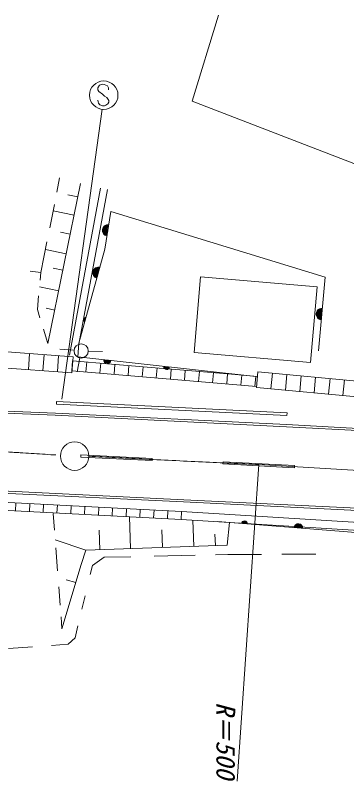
# Model space of a CAD drawing. Units: millimetres, scale not verified. Extents: x 40000 to 680000, y 20000 to 380000.
# Drawn here: x 264034 to 287307, y 279552 to 333385 of the extents above; entities that cross this region are included whole.
import ezdxf
from ezdxf.enums import TextEntityAlignment as Align

# ---------------------------------------------------------------- set-up
doc = ezdxf.new("R2010")
doc.units = ezdxf.units.MM
doc.header["$LTSCALE"] = 1000
doc.linetypes.add('CHAIN', pattern=[18.5, 12, -1.5, 3.5, -1.5])
for name, color, linetype, lineweight in [('M-BGD', 7, 'Continuous', 13), ('M-BMK', 2, 'CHAIN', 13), ('M-BMK-HTXT', 7, 'Continuous', 13), ('M-BMK-SRVR', 3, 'Continuous', 13), ('M-STR-STRC', 7, 'Continuous', 13)]:
    doc.layers.add(name, color=color, linetype=linetype, lineweight=lineweight)
doc.styles.add('ＭＳ ゴシック', font='')
doc.styles.get('ＭＳ ゴシック').set_extended_font_data('MS Gothic')

msp = doc.modelspace()

# ---------------------------------------------------------------- linework, layer by layer
at = {"layer": 'M-BGD'}
for p, q in [((278316, 333385), (276461, 327349)), ((289744, 322225), (276461, 327349)), ((267144, 321958), (266945, 320954)), ((268622, 321564), (266328, 310332)), ((267837, 309524), (270027, 321250)), ((268746, 311672), (270519, 321158)), ((267711, 320785), (268433, 320637)), ((266775, 320096), (266453, 318467)), ((266688, 319656), (268170, 319353)), ((270753, 319593), (270330, 316959)), ((285805, 314981), (270753, 319593)), ((267205, 318148), (267895, 318007)), ((266256, 317473), (265831, 315327)), ((266148, 316929), (267614, 316630)), ((270330, 316959), (268506, 310359)), ((266699, 315621), (267380, 315482)), ((265831, 315327), (265067, 315402)), ((265831, 315327), (265778, 314771)), ((276584, 309694), (277040, 315012)), ((277040, 315012), (285227, 314310)), ((285805, 314981), (285330, 309823)), ((265735, 314315), (267085, 314039)), ((285227, 314310), (284770, 308992)), ((265673, 313671), (265583, 312723)), ((266194, 312809), (266808, 312683)), ((265764, 312144), (265583, 312723)), ((266328, 310332), (266016, 311334)), ((268487, 310281), (268746, 311672)), ((268506, 310359), (268414, 309390)), ((268091, 309407), (261984, 309853)), ((264953, 308483), (265037, 309630)), ((265971, 308408), (266055, 309555)), ((268161, 309852), (267164, 309934)), ((269159, 309799), (270159, 309774)), ((284770, 308992), (276584, 309694)), ((266989, 308334), (267073, 309481)), ((267997, 308423), (268056, 309121)), ((268007, 308260), (268091, 309407)), ((270789, 308888), (268056, 309121)), ((268569, 309320), (268388, 308336)), ((268414, 309390), (280921, 308023)), ((268986, 308339), (269046, 309036)), ((268007, 308260), (261900, 308706)), ((269976, 308255), (270036, 308952)), ((274984, 308530), (270789, 308888)), ((270966, 308170), (271025, 308868)), ((271955, 308086), (272015, 308783)), ((272945, 308001), (273004, 308699)), ((273935, 307917), (273994, 308614)), ((274924, 307832), (274984, 308530)), ((279228, 308168), (275025, 308526)), ((280981, 307316), (267997, 308423)), ((275914, 307748), (275973, 308445)), ((276903, 307663), (276963, 308361)), ((277893, 307579), (277953, 308277)), ((278883, 307495), (278942, 308192)), ((281047, 308013), (279228, 308168)), ((279872, 307410), (279932, 308108)), ((280862, 307326), (280921, 308023)), ((280975, 307247), (281078, 308342)), ((292214, 307297), (281078, 308342)), ((281987, 307152), (282090, 308247)), ((283000, 307057), (283102, 308152)), ((284012, 306962), (284115, 308057)), ((285024, 306867), (285127, 307962)), ((286037, 306772), (286139, 307867)), ((287049, 306677), (287152, 307772)), ((292111, 306201), (280975, 307247)), ((246762, 306140), (266840, 305289)), ((246766, 306290), (266846, 305439)), ((266920, 306060), (266930, 306260)), ((283109, 305266), (266920, 306060)), ((266930, 306260), (283118, 305466)), ((266839, 305289), (283080, 304486)), ((266846, 305439), (283087, 304635)), ((283118, 305466), (283109, 305266)), ((283080, 304486), (292803, 303975)), ((283087, 304635), (292811, 304124)), ((268631, 302356), (268639, 302506)), ((273640, 302113), (268631, 302356)), ((268639, 302506), (273647, 302263)), ((273647, 302263), (273640, 302113)), ((278618, 301874), (278626, 302024)), ((278626, 302024), (283640, 301752)), ((283632, 301603), (278618, 301874)), ((283640, 301752), (283632, 301603)), ((275860, 299355), (263092, 299972)), ((275853, 299205), (263085, 299823)), ((297935, 298272), (275860, 299355)), ((275717, 298528), (263107, 299180)), ((264077, 299130), (264049, 298581)), ((265047, 299080), (265019, 298531)), ((266017, 299030), (265989, 298480)), ((266987, 298979), (266959, 298430)), ((267957, 298929), (267929, 298380)), ((268927, 298879), (268899, 298330)), ((269897, 298829), (269869, 298280)), ((270867, 298779), (270839, 298229)), ((297927, 298122), (275853, 299205)), ((275688, 297978), (263079, 298631)), ((266783, 297219), (266693, 298395)), ((271837, 298728), (271808, 298179)), ((272807, 298678), (272778, 298129)), ((273777, 298628), (273748, 298079)), ((274747, 298578), (274718, 298029)), ((275717, 298528), (275688, 297978)), ((293640, 297416), (275717, 298528)), ((272044, 298167), (272125, 295920)), ((293606, 296867), (275683, 297979)), ((276510, 297927), (276577, 296081)), ((293401, 296622), (278226, 297821)), ((278910, 296165), (279076, 297768)), ((269912, 297220), (269961, 295842)), ((274321, 297233), (274366, 296001)), ((278053, 296933), (278082, 296135)), ((266833, 296551), (268991, 295823)), ((268986, 295807), (278910, 296165)), ((266999, 294371), (266877, 295982)), ((268647, 294805), (268986, 295807)), ((282759, 295529), (285146, 295545)), ((269455, 294743), (270265, 295322)), ((270265, 295322), (272140, 295352)), ((273792, 295389), (276659, 295452)), ((278092, 295483), (278969, 295503)), ((278969, 295503), (281325, 295519)), ((267309, 290289), (268647, 294805)), ((269300, 294100), (269455, 294743)), ((267613, 293736), (268273, 293540)), ((267183, 291942), (267084, 293248)), ((268712, 291659), (268939, 292601)), ((267309, 290289), (267245, 291129)), ((268227, 289647), (268432, 290497)), ((267748, 289217), (268227, 289647)), ((266564, 289127), (267748, 289217)), ((263556, 288900), (265248, 289028))]:
    msp.add_line(p, q, dxfattribs=at)
msp.add_circle((268659, 309812), 500, dxfattribs=at)
for centre, radius, start, end in [((270542, 318276), 400, 80.8757, 260.8757), ((270542, 318276), 400, 80.8757, 260.8757), ((270542, 318276), 350, 80.8757, 260.8757), ((270542, 318276), 300, 80.8757, 260.8757), ((270542, 318276), 250, 80.8757, 260.8757), ((270542, 318276), 200, 80.8757, 260.8757), ((270542, 318276), 150, 80.8757, 260.8757), ((270542, 318276), 100, 80.8757, 260.8757), ((270542, 318276), 50, 80.8757, 260.8757), ((269874, 315309), 400, 74.5552, 254.5552), ((269874, 315309), 400, 74.5552, 254.5552), ((269874, 315309), 350, 74.5552, 254.5552), ((269874, 315309), 300, 74.5552, 254.5552), ((269874, 315309), 250, 74.5552, 254.5552), ((269874, 315309), 200, 74.5552, 254.5552), ((269874, 315309), 150, 74.5552, 254.5552), ((269874, 315309), 100, 74.5552, 254.5552), ((269874, 315309), 50, 74.5552, 254.5552), ((285567, 312402), 400, 84.734, 264.7341), ((285567, 312402), 400, 84.734, 264.7341), ((285567, 312402), 350, 84.734, 264.7341), ((285567, 312402), 300, 84.734, 264.7341), ((285567, 312402), 250, 84.734, 264.7341), ((285567, 312402), 200, 84.734, 264.7341), ((285567, 312402), 150, 84.734, 264.7341), ((285567, 312402), 100, 84.734, 264.7341), ((285567, 312402), 50, 84.734, 264.7341), ((268962, 312009), 150, 74.5552, 254.5552), ((268962, 312009), 100, 74.5552, 254.5552), ((268962, 312009), 50, 74.5552, 254.5552), ((270499, 309162), 250, 173.7631, 353.7631), ((270499, 309162), 200, 173.7631, 353.7631), ((270499, 309162), 150, 173.7631, 353.7631), ((270499, 309162), 100, 173.7631, 353.7631), ((270499, 309162), 50, 173.7631, 353.7631), ((274668, 308707), 200, 173.7631, 353.7631), ((274668, 308707), 150, 173.7631, 353.7631), ((274668, 308707), 100, 173.7631, 353.7631), ((274668, 308707), 50, 173.7631, 353.7631), ((280123, 297671), 200, 355.4824, 175.4824), ((280123, 297671), 150, 355.4824, 175.4824), ((280123, 297671), 100, 355.4824, 175.4824), ((280123, 297671), 50, 355.4824, 175.4824), ((283917, 297371), 300, 355.4824, 175.4824), ((283917, 297371), 250, 355.4824, 175.4824), ((283917, 297371), 200, 355.4824, 175.4824), ((283917, 297371), 150, 355.4824, 175.4824), ((283917, 297371), 100, 355.4824, 175.4824), ((283917, 297371), 50, 355.4824, 175.4824)]:
    msp.add_arc(centre, radius, start, end, dxfattribs=at)
at = {"layer": 'M-BMK'}
msp.add_line((281148, 301823), (366936, 296680), dxfattribs=at)
for points in [[(249890, 303249), (252288, 303188), (254687, 303128), (257084, 303034), (259450, 302942), (261815, 302816), (264179, 302671), (265221, 302607), (266263, 302539), (267304, 302472)], [(269200, 302409), (270438, 302346), (271675, 302282), (272913, 302220), (274334, 302149), (275756, 302080), (277177, 302011), (278501, 301948), (279824, 301886), (281148, 301823)]]:
    msp.add_open_spline(points, degree=3, knots=[0, 0, 0, 0, 1, 1, 1, 2, 2, 2, 3, 3, 3, 3], dxfattribs=at)
at = {"layer": 'M-BMK-HTXT'}
msp.add_line((281148, 301823), (279625, 279594), dxfattribs=at)
at = {"layer": 'M-BMK-SRVR'}
msp.add_circle((268200, 302422), 1000, dxfattribs=at)
at = {"layer": 'M-STR-STRC'}
for p, q in [((269955, 328472), (269832, 328286)), ((270146, 328539), (269955, 328472)), ((270267, 328537), (270146, 328539)), ((270519, 328421), (270267, 328537)), ((270583, 328290), (270519, 328421)), ((269832, 328286), (269836, 328155)), ((269836, 328155), (269900, 328026)), ((269900, 328026), (270157, 327846)), ((270157, 327846), (270287, 327716)), ((270584, 328161), (270583, 328290)), ((269843, 327307), (269839, 327428)), ((269883, 327204), (269843, 327307)), ((270287, 327716), (270467, 327601)), ((270467, 327601), (270595, 327402)), ((270595, 327402), (270591, 327292)), ((267296, 306427), (270131, 326783)), ((269968, 327094), (269883, 327204)), ((270155, 327035), (269968, 327094)), ((270290, 327036), (270155, 327035)), ((270390, 327066), (270290, 327036)), ((270531, 327159), (270390, 327066)), ((270591, 327292), (270531, 327159))]:
    msp.add_line(p, q, dxfattribs=at)
msp.add_circle((270244, 327777), 1000, dxfattribs=at)

# ---------------------------------------------------------------- texts
at = {"layer": 'M-BMK-HTXT', "style": 'ＭＳ ゴシック', "oblique": 15}
msp.add_text('R＝500', height=1320, rotation=270, dxfattribs=at).set_placement((279479, 285142), align=Align.TOP_LEFT)

doc.saveas('drawing.dxf')
